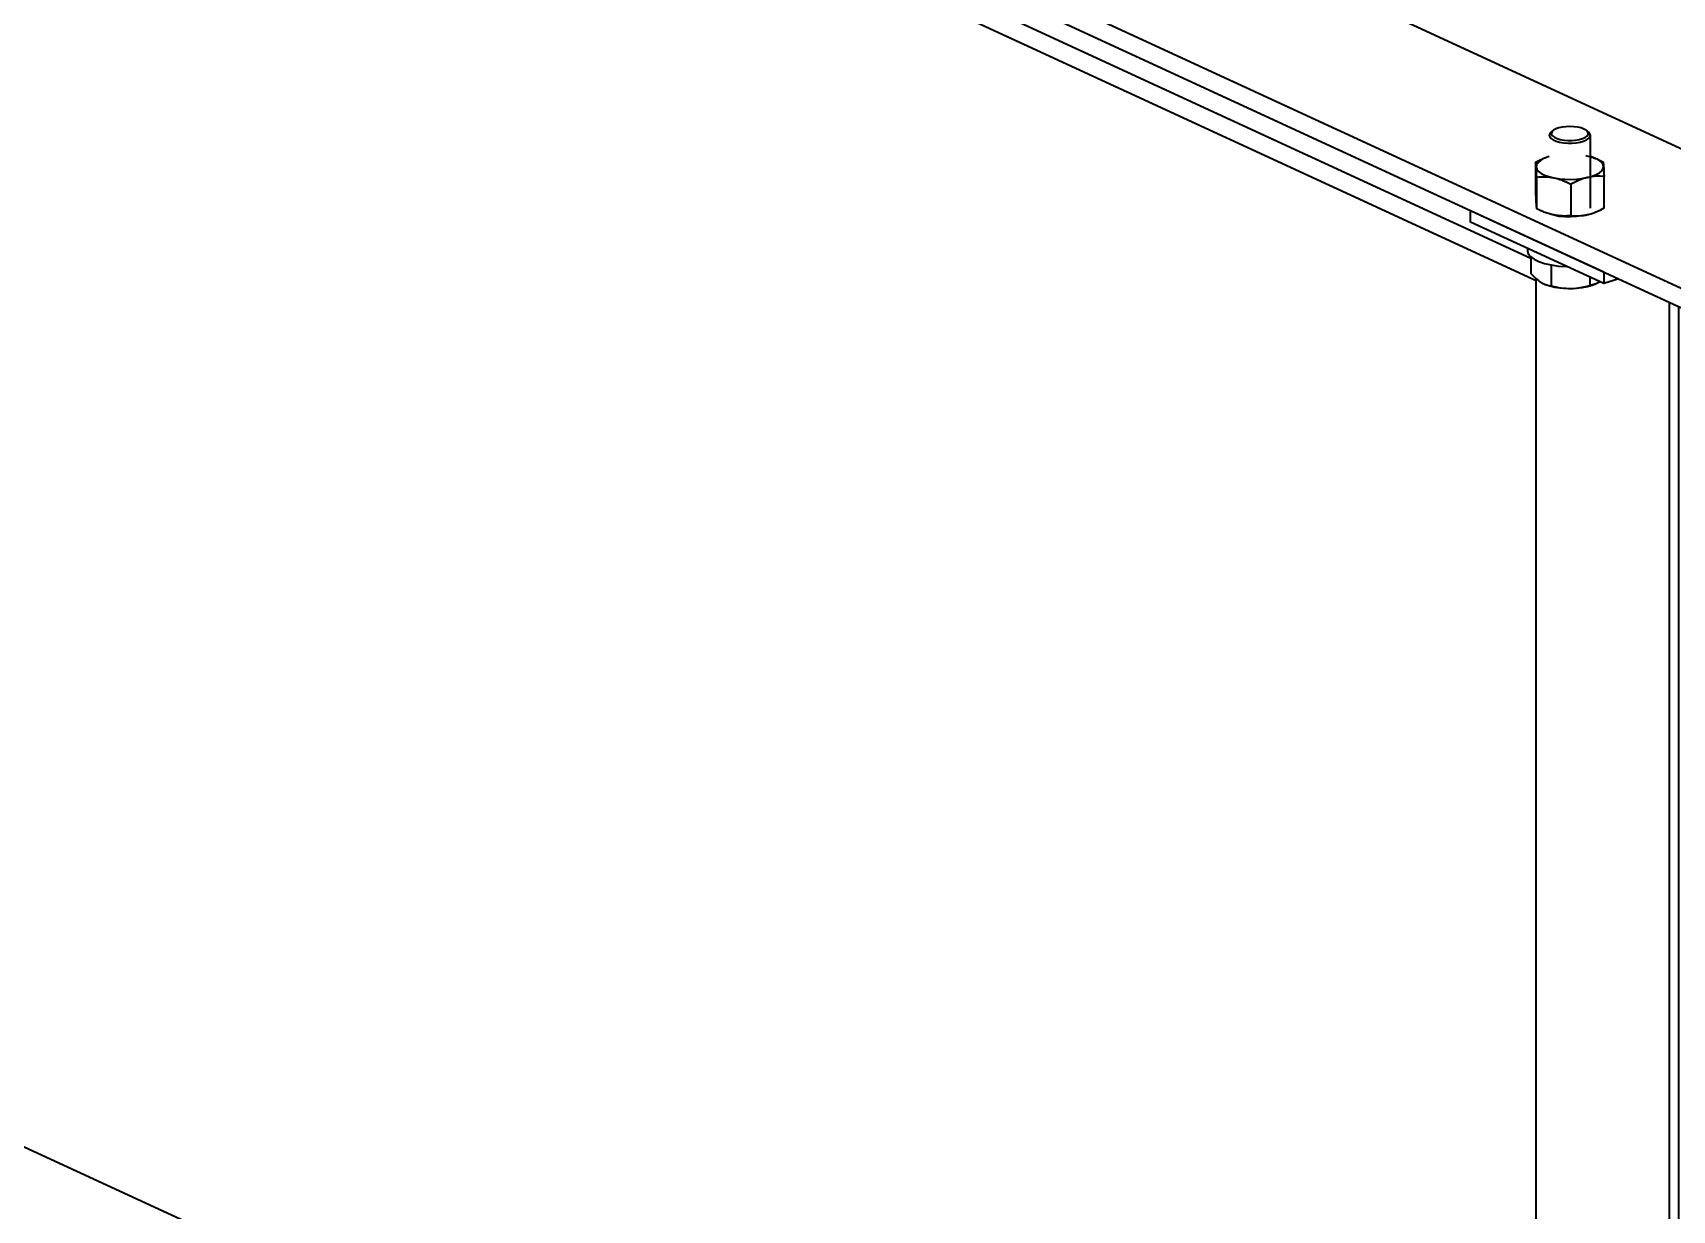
# Model space of a CAD drawing. Header units: millimetres. Extents: x -8400 to 8400, y -5940 to 5940.
# Drawn here: x 4638.5 to 4965.5, y 3476.8 to 3711.7 of the extents above; entities that cross this region are included whole.
import ezdxf

# ---------------------------------------------------------------- set-up
doc = ezdxf.new("R2010")
doc.units = ezdxf.units.MM
doc.layers.add('粗实线层', color=7, linetype='Continuous', lineweight=35)

msp = doc.modelspace()

# ---------------------------------------------------------------- linework, layer by layer
at = {"layer": '粗实线层', "linetype": 'Continuous', "lineweight": 35}
for points in [[(3415.693, 4380.457), (3413.26, 4379.258), (3412.732, 4378.904), (3412.27, 4378.401), (3411.911, 4377.79), (3411.683, 4377.119), (3411.605, 4376.441), (3411.605, 4374.544), (5429.862, 3443.536), (5429.862, 3445.434)], [(3412.133, 4378.2), (5430.389, 3447.192)], [(4451.743, 3926.463), (5424.763, 3477.616)], [(4938.353, 3662.279), (4467.611, 3879.429), (4472.831, 3881.024), (4937.333, 3666.753)], [(4941.733, 3692.214), (4941.358, 3691.897), (4941.095, 3691.592), (4941.008, 3691.272), (4941.098, 3690.953), (4941.363, 3690.648), (4941.792, 3690.37), (4942.364, 3690.131), (4943.056, 3689.943), (4943.838, 3689.812), (4944.674, 3689.746), (4945.529, 3689.746), (4946.365, 3689.812), (4947.147, 3689.943), (4947.839, 3690.131), (4948.412, 3690.369), (4948.84, 3690.648), (4949.105, 3690.953), (4949.196, 3691.272), (4949.108, 3691.591), (4948.845, 3691.897), (4948.471, 3692.214)], [(4949.196, 3676.731), (4949.196, 3691.274)], [(4941.008, 3687.031), (4940.076, 3686.706), (4939.323, 3686.321), (4938.777, 3685.89), (4938.457, 3685.428), (4938.373, 3684.951), (4938.51, 3684.514), (4938.846, 3684.092), (4939.372, 3683.698), (4940.073, 3683.345), (4940.926, 3683.043), (4941.907, 3682.801), (4942.984, 3682.626), (4944.126, 3682.525), (4945.297, 3682.499), (4946.462, 3682.55), (4947.587, 3682.676), (4948.635, 3682.874), (4949.576, 3683.137), (4950.382, 3683.458), (4951.027, 3683.825), (4951.491, 3684.23), (4951.762, 3684.659), (4951.83, 3685.098), (4951.69, 3685.544), (4951.342, 3685.972), (4950.799, 3686.371), (4950.076, 3686.728), (4949.196, 3687.031)], [(4948.297, 3687.249), (4948.731, 3687.151), (4949.167, 3687.035), (4949.222, 3687.018), (4949.276, 3687.002), (4949.331, 3686.986), (4949.385, 3686.968), (4949.494, 3686.934), (4949.602, 3686.899), (4949.818, 3686.824), (4950.033, 3686.746), (4950.459, 3686.579), (4950.882, 3686.398), (4951.301, 3686.204), (4951.717, 3685.999), (4951.745, 3685.871), (4951.773, 3685.685), (4951.788, 3685.567), (4951.801, 3685.43), (4951.816, 3685.274), (4951.83, 3685.098), (4951.834, 3685.051), (4951.838, 3685.003), (4951.841, 3684.953), (4951.845, 3684.902), (4951.852, 3684.798), (4951.859, 3684.689), (4951.873, 3684.458), (4951.887, 3684.21), (4951.916, 3683.672), (4951.943, 3683.082)], [(4950.121, 3686.713), (4949.899, 3686.798)], [(4945.328, 3675.257), (4944.911, 3675.22), (4944.492, 3675.196), (4944.069, 3675.186), (4943.643, 3675.192), (4943.428, 3675.201), (4943.212, 3675.214), (4943.103, 3675.222), (4942.995, 3675.232), (4942.94, 3675.237), (4942.886, 3675.243), (4942.831, 3675.248), (4942.777, 3675.254), (4942.341, 3675.313), (4941.907, 3675.392), (4941.474, 3675.489), (4941.043, 3675.605), (4940.612, 3675.739), (4940.183, 3675.89), (4939.969, 3675.972), (4939.755, 3676.057), (4939.649, 3676.102), (4939.542, 3676.147), (4939.435, 3676.193), (4939.329, 3676.24), (4938.905, 3676.435), (4938.486, 3676.642), (4938.486, 3682.936), (4938.905, 3682.973), (4939.329, 3682.996), (4939.435, 3683), (4939.542, 3683.003), (4939.649, 3683.005), (4939.755, 3683.006), (4939.969, 3683.005), (4940.183, 3683), (4940.612, 3682.978), (4941.043, 3682.938), (4941.474, 3682.879), (4941.907, 3682.801), (4942.341, 3682.703), (4942.777, 3682.586), (4942.831, 3682.57), (4942.886, 3682.554), (4942.94, 3682.537), (4942.995, 3682.52), (4943.103, 3682.486), (4943.212, 3682.45), (4943.428, 3682.376), (4943.643, 3682.298), (4944.069, 3682.131), (4944.492, 3681.949), (4944.911, 3681.756), (4945.328, 3681.551)], [(4954.905, 3662.631), (4951.854, 3661.699), (4925.298, 3673.949), (4925.298, 3676.288), (4951.854, 3664.038), (4951.854, 3661.699)], [(4940.083, 3675.928), (4940.305, 3675.843)], [(4944.847, 3675.091), (4943.897, 3675.055), (4943, 3675.115), (4942.193, 3675.269), (4941.512, 3675.509)], [(4941.907, 3675.392), (4942.984, 3675.218), (4944.126, 3675.116), (4945.297, 3675.09), (4946.462, 3675.141), (4947.587, 3675.268), (4948.635, 3675.465), (4949.297, 3675.64), (4949.899, 3675.843), (4950.042, 3675.898)], [(4936.687, 3668.695), (4936.687, 3668.258)], [(4937.333, 3667.045), (4937.333, 3663.739), (4937.834, 3663.203), (4938.34, 3662.718), (4938.596, 3662.498), (4938.853, 3662.295), (4938.983, 3662.199), (4939.112, 3662.108), (4939.177, 3662.064), (4939.242, 3662.021), (4939.307, 3661.98), (4939.372, 3661.94), (4939.632, 3661.792), (4939.89, 3661.663), (4940.148, 3661.554), (4940.403, 3661.463), (4940.91, 3661.33), (4941.412, 3661.255), (4941.412, 3665.419)], [(4938.35, 3662.71), (4938.35, 3295.018), (4938.283, 3294.392), (4938.088, 3293.768), (4937.777, 3293.189), (4937.371, 3292.693), (4936.899, 3292.315), (4936.392, 3292.081), (4925.298, 3288.691)], [(4940.18, 3661.541), (4940.305, 3661.493), (4941.143, 3661.223), (4942.087, 3661.007), (4943.114, 3660.852), (4944.193, 3660.763), (4945.297, 3660.74), (4945.792, 3660.756), (4946.284, 3660.79), (4946.773, 3660.842), (4947.259, 3660.912), (4948.225, 3661.099), (4949.182, 3661.34), (4949.182, 3662.931)], [(4949.899, 3661.493), (4950.097, 3661.569)], [(4964.906, 3658.013), (4964.906, 3282.768), (4964.839, 3282.142), (4964.644, 3281.518), (4964.333, 3280.939), (4963.927, 3280.443), (4963.455, 3280.065), (4962.948, 3279.83), (4951.854, 3276.441), (4951.854, 3274.101), (4966.864, 3278.687), (4966.864, 3657.109)], [(4478.241, 3562.576), (4938.353, 3350.329)]]:
    msp.add_lwpolyline(points, dxfattribs=at)
for points in [[(4941.858, 3692.31), (4941.558, 3692.034), (4941.424, 3691.739), (4941.461, 3691.44), (4941.669, 3691.151), (4942.037, 3690.885), (4942.549, 3690.656), (4943.18, 3690.474), (4943.9, 3690.346), (4944.677, 3690.28), (4945.474, 3690.278), (4946.254, 3690.34), (4946.979, 3690.464), (4947.617, 3690.643), (4948.137, 3690.869), (4948.515, 3691.133), (4948.734, 3691.42), (4948.783, 3691.719), (4948.659, 3692.015), (4948.37, 3692.293), (4947.927, 3692.542), (4947.352, 3692.749), (4946.673, 3692.905), (4945.919, 3693.003), (4945.128, 3693.037), (4944.335, 3693.007), (4943.578, 3692.914), (4942.893, 3692.761), (4942.31, 3692.557)], [(4951.943, 3683.082), (4951.128, 3683.125), (4950.306, 3683.111), (4949.892, 3683.079), (4949.476, 3683.03), (4949.057, 3682.962), (4948.635, 3682.874), (4948.53, 3682.849), (4948.424, 3682.822), (4948.319, 3682.795), (4948.213, 3682.767), (4948.003, 3682.706), (4947.794, 3682.64), (4947.377, 3682.497), (4946.962, 3682.336), (4946.141, 3681.97), (4945.328, 3681.551), (4945.328, 3675.257), (4946.142, 3675.214), (4946.964, 3675.228), (4947.378, 3675.26), (4947.795, 3675.309), (4948.214, 3675.377), (4948.635, 3675.465), (4948.74, 3675.49), (4948.846, 3675.516), (4948.951, 3675.544), (4949.057, 3675.573), (4949.267, 3675.633), (4949.477, 3675.698), (4949.894, 3675.843), (4950.308, 3676.003), (4951.13, 3676.369), (4951.943, 3676.788)]]:
    msp.add_lwpolyline(points, close=True, dxfattribs=at)
for points in [[(4940.305, 3686.798), (4940.162, 3686.743), (4939.898, 3686.639), (4939.075, 3686.273), (4938.26, 3685.853), (4938.26, 3679.558), (4938.288, 3678.968), (4938.317, 3678.43), (4938.33, 3678.182), (4938.344, 3677.952), (4938.359, 3677.738), (4938.373, 3677.543, 0.0265051), (4938.486, 3676.642)], [(4938.486, 3682.936), (4938.458, 3683.527), (4938.43, 3684.065), (4938.416, 3684.312), (4938.402, 3684.543), (4938.388, 3684.756), (4938.373, 3684.951, 0.0266985), (4938.26, 3685.853)], [(4941.412, 3661.255, 0.0703428), (4945.297, 3660.74), (4946.462, 3660.791), (4947.587, 3660.918), (4948.635, 3661.115), (4949.576, 3661.379), (4950.382, 3661.699), (4951.027, 3662.067), (4950.792, 3661.913), (4950.557, 3661.779), (4950.528, 3661.763), (4950.498, 3661.748), (4950.469, 3661.733), (4950.44, 3661.719), (4950.381, 3661.69), (4950.323, 3661.663), (4950.206, 3661.613), (4950.091, 3661.567), (4949.86, 3661.488), (4949.633, 3661.424), (4949.406, 3661.376), (4949.182, 3661.34)]]:
    msp.add_lwpolyline(points, format="xyb", dxfattribs=at)
msp.add_ellipse((4945.098, 3668.258), major_axis=(-8.435, 0), ratio=0.3755291, start_param=0.0000807, end_param=1.4952414, dxfattribs=at)

doc.saveas('drawing.dxf')
